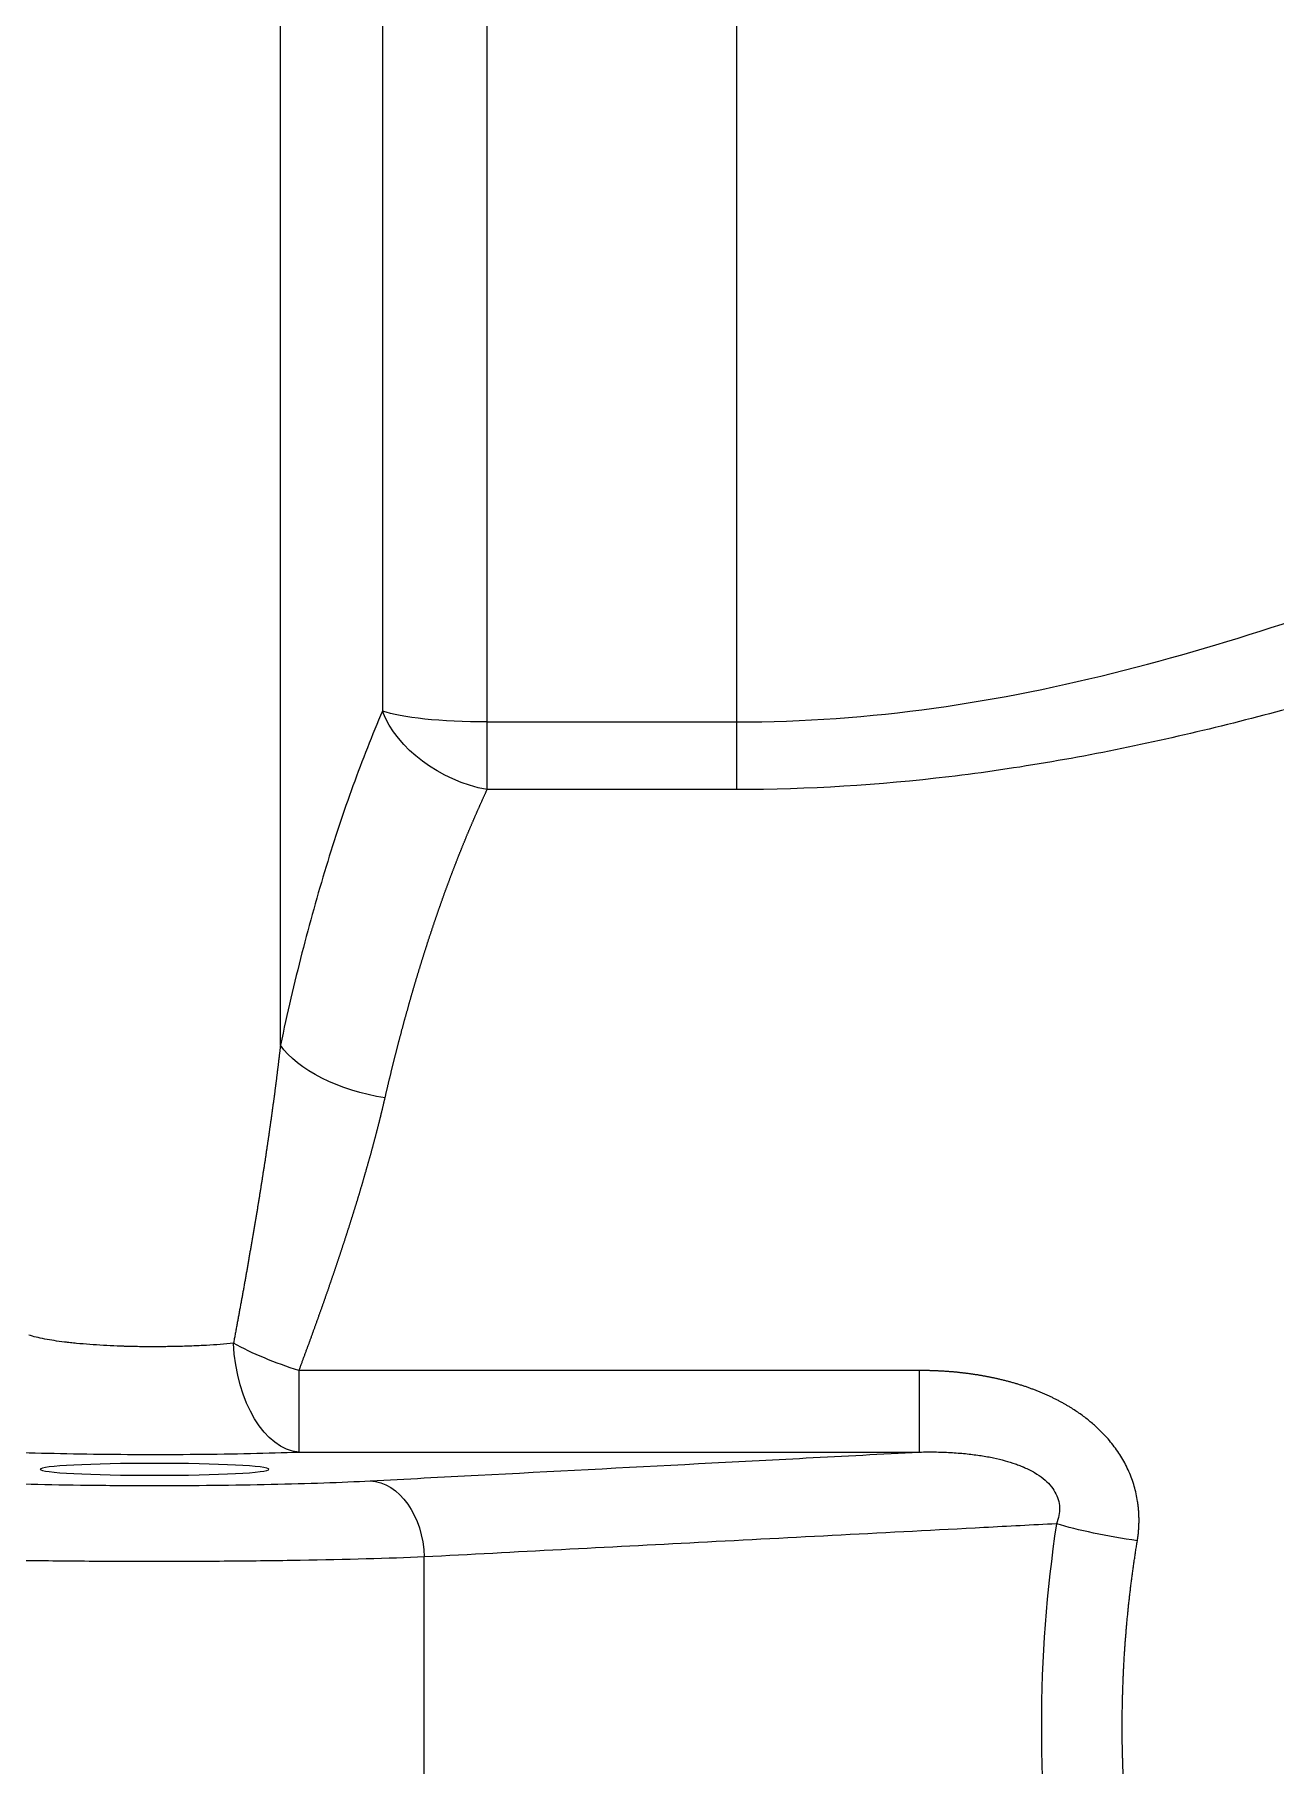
# Model space of a CAD drawing. Header units: millimetres. Extents: x 4664 to 8864, y -38 to 2932.
# Drawn here: x 8266.8 to 8280.97, y 2213.73 to 2233.5 of the extents above; entities that cross this region are included whole.
import ezdxf

# ---------------------------------------------------------------- set-up
doc = ezdxf.new("R2010")
doc.units = ezdxf.units.MM

msp = doc.modelspace()

# ---------------------------------------------------------------- linework, layer by layer
at = {"lineweight": 5}
for p, q in [((8271.97, 2224.879), (8271.97, 2287.073)), ((8274.819, 2287.073), (8274.819, 2224.879)), ((8270.775, 2286.546), (8270.775, 2225.776)), ((8269.61, 2221.962), (8269.61, 2274.057)), ((8271.97, 2225.652), (8274.819, 2225.652)), ((8274.819, 2224.879), (8271.97, 2224.879)), ((8269.821, 2218.243), (8269.821, 2217.312)), ((8276.906, 2218.243), (8269.821, 2218.243)), ((8276.906, 2218.243), (8276.906, 2217.312)), ((8269.821, 2217.312), (8276.906, 2217.312))]:
    msp.add_line(p, q, dxfattribs=at)
at = {"lineweight": 5, "extrusion": (0, 0, -1)}
for centre, major_axis, ratio, start_param, end_param in [((8271.97, 2225.861), (-1.306, 0), 0.160054, 4.712389, 5.867354), ((8271.97, 2225.861), (-1.201, 0.512), 0.723925, 4.41285, 5.666922), ((8270.805, 2222.016), (-1.278, 0.269), 0.496345, 4.608103, 5.802025), ((8269.821, 2218.616), (-1.235, 0.424), 0.271308, 4.619582, 5.266853), ((8269.821, 2218.616), (0.048, -1.305), 0.574398, 0.063979, 1.544556), ((8270.636, 2216.114), (0.046, -0.869), 0.706622, 3.215624, 4.749405), ((8279.397, 2216.493), (-1.291, 0.194), 0.147239, 4.690227, 5.486706)]:
    msp.add_ellipse(centre, major_axis=major_axis, ratio=ratio, start_param=start_param, end_param=end_param, dxfattribs=at)
msp.add_ellipse((8268.173, 2217.115), major_axis=(-1.306, 0), ratio=0.052408, dxfattribs=at)
at = {"lineweight": 5}
for points, knots in [([(8274.819, 2225.652), (8275.586, 2225.652), (8276.337, 2225.708), (8277.811, 2225.913), (8278.534, 2226.061), (8279.957, 2226.423), (8280.64, 2226.632), (8281.955, 2227.072), (8282.588, 2227.303), (8283.815, 2227.764), (8284.412, 2227.995), (8285.549, 2228.427), (8286.09, 2228.628), (8287.122, 2228.984), (8287.614, 2229.139), (8288.546, 2229.384), (8288.988, 2229.474), (8289.392, 2229.519)], [0, 0, 0, 0, 0.125, 0.125, 0.25, 0.25, 0.375, 0.375, 0.5, 0.5, 0.625, 0.625, 0.75, 0.75, 0.875, 0.875, 1, 1, 1, 1]), ([(8290.485, 2228.387), (8290.051, 2228.354), (8289.576, 2228.278), (8288.573, 2228.065), (8288.045, 2227.928), (8286.935, 2227.608), (8286.354, 2227.426), (8285.131, 2227.034), (8284.489, 2226.823), (8283.17, 2226.401), (8282.49, 2226.188), (8281.076, 2225.784), (8280.342, 2225.592), (8278.813, 2225.257), (8278.035, 2225.12), (8276.451, 2224.931), (8275.644, 2224.879), (8274.819, 2224.879)], [0, 0, 0, 0, 0.125, 0.125, 0.25, 0.25, 0.375, 0.375, 0.5, 0.5, 0.625, 0.625, 0.75, 0.75, 0.875, 0.875, 1, 1, 1, 1]), ([(8270.775, 2225.776), (8270.658, 2225.503), (8270.545, 2225.218), (8270.33, 2224.626), (8270.228, 2224.318), (8270.034, 2223.682), (8269.942, 2223.353), (8269.768, 2222.673), (8269.687, 2222.323), (8269.61, 2221.962)], [0, 0, 0, 0, 0.25, 0.25, 0.5, 0.5, 0.75, 0.75, 1, 1, 1, 1]), ([(8270.805, 2221.358), (8270.806, 2221.363), (8270.808, 2221.373), (8270.812, 2221.388), (8270.815, 2221.403), (8270.819, 2221.418), (8270.822, 2221.434), (8270.826, 2221.449), (8270.829, 2221.464), (8270.833, 2221.479), (8270.836, 2221.494), (8270.84, 2221.51), (8270.844, 2221.525), (8270.847, 2221.54), (8270.851, 2221.555), (8270.854, 2221.57), (8270.858, 2221.585), (8270.862, 2221.6), (8270.865, 2221.615), (8270.869, 2221.63), (8270.873, 2221.645), (8270.876, 2221.661), (8270.88, 2221.676), (8270.884, 2221.691), (8270.887, 2221.706), (8270.891, 2221.721), (8270.895, 2221.736), (8270.899, 2221.751), (8270.902, 2221.766), (8270.906, 2221.781), (8270.91, 2221.796), (8270.914, 2221.811), (8270.917, 2221.826), (8270.921, 2221.841), (8270.925, 2221.855), (8270.929, 2221.87), (8270.932, 2221.885), (8270.936, 2221.9), (8270.94, 2221.915), (8270.944, 2221.93), (8270.948, 2221.945), (8270.952, 2221.96), (8270.955, 2221.975), (8270.959, 2221.99), (8270.963, 2222.004), (8270.967, 2222.019), (8270.971, 2222.034), (8270.975, 2222.049), (8270.979, 2222.064), (8270.983, 2222.079), (8270.987, 2222.093), (8270.991, 2222.108), (8270.994, 2222.123), (8270.998, 2222.138), (8271.002, 2222.152), (8271.006, 2222.167), (8271.01, 2222.182), (8271.014, 2222.197), (8271.018, 2222.211), (8271.022, 2222.226), (8271.026, 2222.241), (8271.03, 2222.255), (8271.034, 2222.27), (8271.038, 2222.285), (8271.042, 2222.299), (8271.046, 2222.314), (8271.05, 2222.329), (8271.055, 2222.343), (8271.059, 2222.358), (8271.063, 2222.373), (8271.067, 2222.387), (8271.071, 2222.402), (8271.075, 2222.416), (8271.079, 2222.431), (8271.083, 2222.445), (8271.087, 2222.46), (8271.091, 2222.474), (8271.096, 2222.489), (8271.1, 2222.504), (8271.104, 2222.518), (8271.108, 2222.533), (8271.112, 2222.547), (8271.116, 2222.561), (8271.121, 2222.576), (8271.125, 2222.59), (8271.129, 2222.605), (8271.133, 2222.619), (8271.138, 2222.634), (8271.142, 2222.648), (8271.146, 2222.662), (8271.15, 2222.677), (8271.155, 2222.691), (8271.159, 2222.706), (8271.163, 2222.72), (8271.167, 2222.734), (8271.172, 2222.749), (8271.176, 2222.763), (8271.18, 2222.777), (8271.185, 2222.792), (8271.189, 2222.806), (8271.193, 2222.82), (8271.198, 2222.834), (8271.202, 2222.849), (8271.206, 2222.863), (8271.211, 2222.877), (8271.215, 2222.891), (8271.22, 2222.905), (8271.224, 2222.92), (8271.228, 2222.934), (8271.233, 2222.948), (8271.237, 2222.962), (8271.242, 2222.976), (8271.246, 2222.99), (8271.251, 2223.005), (8271.255, 2223.019), (8271.26, 2223.033), (8271.264, 2223.047), (8271.269, 2223.061), (8271.273, 2223.075), (8271.278, 2223.089), (8271.282, 2223.103), (8271.287, 2223.117), (8271.291, 2223.131), (8271.296, 2223.145), (8271.3, 2223.159), (8271.305, 2223.173), (8271.309, 2223.187), (8271.314, 2223.201), (8271.318, 2223.215), (8271.323, 2223.229), (8271.328, 2223.243), (8271.332, 2223.257), (8271.337, 2223.271), (8271.342, 2223.285), (8271.346, 2223.299), (8271.351, 2223.312), (8271.355, 2223.326), (8271.36, 2223.34), (8271.365, 2223.354), (8271.369, 2223.368), (8271.374, 2223.382), (8271.379, 2223.395), (8271.384, 2223.409), (8271.388, 2223.423), (8271.393, 2223.437), (8271.398, 2223.45), (8271.402, 2223.464), (8271.407, 2223.478), (8271.412, 2223.492), (8271.417, 2223.505), (8271.421, 2223.519), (8271.426, 2223.533), (8271.431, 2223.546), (8271.436, 2223.56), (8271.441, 2223.573), (8271.445, 2223.587), (8271.45, 2223.601), (8271.455, 2223.614), (8271.46, 2223.628), (8271.465, 2223.641), (8271.47, 2223.655), (8271.475, 2223.668), (8271.479, 2223.682), (8271.484, 2223.696), (8271.489, 2223.709), (8271.494, 2223.722), (8271.499, 2223.736), (8271.504, 2223.749), (8271.509, 2223.763), (8271.514, 2223.776), (8271.519, 2223.79), (8271.524, 2223.803), (8271.529, 2223.817), (8271.534, 2223.83), (8271.539, 2223.843), (8271.543, 2223.857), (8271.548, 2223.87), (8271.553, 2223.883), (8271.559, 2223.897), (8271.564, 2223.91), (8271.569, 2223.923), (8271.574, 2223.936), (8271.579, 2223.95), (8271.584, 2223.963), (8271.589, 2223.976), (8271.594, 2223.989), (8271.599, 2224.003), (8271.604, 2224.016), (8271.609, 2224.029), (8271.614, 2224.042), (8271.619, 2224.055), (8271.624, 2224.068), (8271.63, 2224.081), (8271.635, 2224.095), (8271.64, 2224.108), (8271.645, 2224.121), (8271.65, 2224.134), (8271.655, 2224.147), (8271.66, 2224.16), (8271.666, 2224.173), (8271.671, 2224.186), (8271.676, 2224.199), (8271.681, 2224.212), (8271.686, 2224.225), (8271.692, 2224.238), (8271.697, 2224.251), (8271.702, 2224.264), (8271.707, 2224.277), (8271.713, 2224.289), (8271.718, 2224.302), (8271.723, 2224.315), (8271.729, 2224.328), (8271.734, 2224.341), (8271.739, 2224.354), (8271.744, 2224.367), (8271.75, 2224.379), (8271.755, 2224.392), (8271.76, 2224.405), (8271.766, 2224.418), (8271.771, 2224.43), (8271.777, 2224.443), (8271.782, 2224.456), (8271.787, 2224.468), (8271.793, 2224.481), (8271.798, 2224.494), (8271.804, 2224.506), (8271.809, 2224.519), (8271.814, 2224.532), (8271.82, 2224.544), (8271.825, 2224.557), (8271.831, 2224.569), (8271.836, 2224.582), (8271.842, 2224.594), (8271.847, 2224.607), (8271.853, 2224.619), (8271.858, 2224.632), (8271.864, 2224.644), (8271.869, 2224.657), (8271.875, 2224.669), (8271.88, 2224.682), (8271.886, 2224.694), (8271.891, 2224.707), (8271.897, 2224.719), (8271.902, 2224.731), (8271.908, 2224.744), (8271.914, 2224.756), (8271.919, 2224.768), (8271.925, 2224.781), (8271.93, 2224.793), (8271.936, 2224.805), (8271.942, 2224.817), (8271.947, 2224.83), (8271.953, 2224.842), (8271.958, 2224.854), (8271.964, 2224.866), (8271.968, 2224.874), (8271.97, 2224.879)], [0, 0, 0, 0, 0.0038, 0.007601, 0.011403, 0.015206, 0.01901, 0.022815, 0.026621, 0.030428, 0.034236, 0.038046, 0.041856, 0.045667, 0.049479, 0.053293, 0.057107, 0.060922, 0.064739, 0.068556, 0.072375, 0.076194, 0.080015, 0.083837, 0.087659, 0.091483, 0.095308, 0.099134, 0.102961, 0.106789, 0.110618, 0.114448, 0.118279, 0.122111, 0.125944, 0.129778, 0.133613, 0.13745, 0.141287, 0.145125, 0.148965, 0.152805, 0.156647, 0.16049, 0.164333, 0.168178, 0.172024, 0.175871, 0.179719, 0.183568, 0.187418, 0.191269, 0.195121, 0.198974, 0.202828, 0.206684, 0.21054, 0.214398, 0.218256, 0.222116, 0.225976, 0.229838, 0.233701, 0.237565, 0.24143, 0.245296, 0.249163, 0.253031, 0.2569, 0.260771, 0.264642, 0.268514, 0.272388, 0.276263, 0.280138, 0.284015, 0.287893, 0.291772, 0.295652, 0.299533, 0.303415, 0.307298, 0.311183, 0.315068, 0.318954, 0.322842, 0.326731, 0.33062, 0.334511, 0.338403, 0.342296, 0.34619, 0.350085, 0.353982, 0.357879, 0.361777, 0.365677, 0.369577, 0.373479, 0.377382, 0.381286, 0.385191, 0.389097, 0.393004, 0.396912, 0.400822, 0.404732, 0.408644, 0.412556, 0.41647, 0.420385, 0.424301, 0.428218, 0.432136, 0.436055, 0.439976, 0.443897, 0.44782, 0.451744, 0.455668, 0.459594, 0.463521, 0.467449, 0.471379, 0.475309, 0.47924, 0.483173, 0.487106, 0.491041, 0.494977, 0.498914, 0.502852, 0.506791, 0.510732, 0.514673, 0.518616, 0.522559, 0.526504, 0.53045, 0.534397, 0.538345, 0.542294, 0.546245, 0.550196, 0.554149, 0.558103, 0.562058, 0.566014, 0.569971, 0.573929, 0.577888, 0.581849, 0.58581, 0.589773, 0.593737, 0.597702, 0.601668, 0.605635, 0.609604, 0.613573, 0.617544, 0.621516, 0.625489, 0.629463, 0.633438, 0.637414, 0.641391, 0.64537, 0.64935, 0.653331, 0.657313, 0.661296, 0.66528, 0.669265, 0.673252, 0.67724, 0.681228, 0.685218, 0.689209, 0.693202, 0.697195, 0.70119, 0.705185, 0.709182, 0.71318, 0.717179, 0.721179, 0.725181, 0.729183, 0.733187, 0.737192, 0.741198, 0.745205, 0.749213, 0.753223, 0.757233, 0.761245, 0.765258, 0.769272, 0.773287, 0.777304, 0.781321, 0.78534, 0.78936, 0.793381, 0.797403, 0.801426, 0.805451, 0.809476, 0.813503, 0.817531, 0.82156, 0.82559, 0.829622, 0.833655, 0.837688, 0.841723, 0.845759, 0.849797, 0.853835, 0.857875, 0.861915, 0.865957, 0.87, 0.874045, 0.87809, 0.882137, 0.886185, 0.890233, 0.894284, 0.898335, 0.902387, 0.906441, 0.910496, 0.914552, 0.918609, 0.922667, 0.926727, 0.930788, 0.934849, 0.938912, 0.942977, 0.947042, 0.951109, 0.955176, 0.959245, 0.963316, 0.967387, 0.971459, 0.975533, 0.979608, 0.983684, 0.987761, 0.99184, 0.995919, 1, 1, 1, 1]), ([(8269.61, 2221.962), (8269.609, 2221.956), (8269.608, 2221.944), (8269.606, 2221.927), (8269.604, 2221.91), (8269.602, 2221.892), (8269.6, 2221.875), (8269.598, 2221.857), (8269.596, 2221.839), (8269.594, 2221.822), (8269.592, 2221.804), (8269.589, 2221.786), (8269.587, 2221.768), (8269.585, 2221.751), (8269.583, 2221.733), (8269.581, 2221.715), (8269.579, 2221.697), (8269.576, 2221.679), (8269.574, 2221.66), (8269.572, 2221.642), (8269.57, 2221.624), (8269.567, 2221.606), (8269.565, 2221.588), (8269.563, 2221.569), (8269.56, 2221.551), (8269.558, 2221.532), (8269.556, 2221.514), (8269.553, 2221.495), (8269.551, 2221.477), (8269.549, 2221.458), (8269.546, 2221.44), (8269.544, 2221.421), (8269.541, 2221.402), (8269.539, 2221.383), (8269.536, 2221.364), (8269.534, 2221.345), (8269.531, 2221.327), (8269.529, 2221.308), (8269.526, 2221.288), (8269.523, 2221.269), (8269.521, 2221.25), (8269.518, 2221.231), (8269.516, 2221.212), (8269.513, 2221.193), (8269.51, 2221.173), (8269.508, 2221.154), (8269.505, 2221.134), (8269.502, 2221.115), (8269.499, 2221.095), (8269.497, 2221.076), (8269.494, 2221.056), (8269.491, 2221.037), (8269.488, 2221.017), (8269.485, 2220.997), (8269.483, 2220.977), (8269.48, 2220.957), (8269.477, 2220.937), (8269.474, 2220.917), (8269.471, 2220.897), (8269.468, 2220.877), (8269.465, 2220.857), (8269.462, 2220.837), (8269.459, 2220.817), (8269.456, 2220.797), (8269.453, 2220.776), (8269.45, 2220.756), (8269.447, 2220.736), (8269.444, 2220.715), (8269.441, 2220.695), (8269.438, 2220.674), (8269.435, 2220.654), (8269.432, 2220.633), (8269.429, 2220.612), (8269.425, 2220.592), (8269.422, 2220.571), (8269.419, 2220.55), (8269.416, 2220.529), (8269.412, 2220.508), (8269.409, 2220.487), (8269.406, 2220.466), (8269.403, 2220.445), (8269.399, 2220.424), (8269.396, 2220.403), (8269.393, 2220.382), (8269.389, 2220.361), (8269.386, 2220.339), (8269.383, 2220.318), (8269.379, 2220.297), (8269.376, 2220.275), (8269.372, 2220.254), (8269.369, 2220.232), (8269.365, 2220.211), (8269.362, 2220.189), (8269.358, 2220.167), (8269.355, 2220.145), (8269.351, 2220.124), (8269.348, 2220.102), (8269.344, 2220.08), (8269.34, 2220.058), (8269.337, 2220.036), (8269.333, 2220.014), (8269.329, 2219.992), (8269.326, 2219.97), (8269.322, 2219.948), (8269.318, 2219.926), (8269.315, 2219.903), (8269.311, 2219.881), (8269.307, 2219.859), (8269.303, 2219.836), (8269.299, 2219.814), (8269.296, 2219.791), (8269.292, 2219.769), (8269.288, 2219.746), (8269.284, 2219.723), (8269.28, 2219.701), (8269.276, 2219.678), (8269.272, 2219.655), (8269.268, 2219.632), (8269.264, 2219.609), (8269.26, 2219.587), (8269.256, 2219.564), (8269.252, 2219.541), (8269.248, 2219.517), (8269.244, 2219.494), (8269.24, 2219.471), (8269.236, 2219.448), (8269.232, 2219.425), (8269.228, 2219.401), (8269.224, 2219.378), (8269.22, 2219.355), (8269.216, 2219.331), (8269.211, 2219.308), (8269.207, 2219.284), (8269.203, 2219.26), (8269.199, 2219.237), (8269.194, 2219.213), (8269.19, 2219.189), (8269.186, 2219.165), (8269.182, 2219.142), (8269.177, 2219.118), (8269.173, 2219.094), (8269.169, 2219.07), (8269.164, 2219.046), (8269.16, 2219.022), (8269.155, 2218.997), (8269.151, 2218.973), (8269.146, 2218.949), (8269.142, 2218.925), (8269.138, 2218.9), (8269.133, 2218.876), (8269.128, 2218.852), (8269.124, 2218.827), (8269.119, 2218.803), (8269.115, 2218.778), (8269.11, 2218.753), (8269.106, 2218.729), (8269.101, 2218.704), (8269.096, 2218.679), (8269.092, 2218.654), (8269.087, 2218.629), (8269.082, 2218.605), (8269.078, 2218.58), (8269.075, 2218.563), (8269.073, 2218.555)], [0, 0, 0, 0, 0.005187, 0.010387, 0.0156, 0.020825, 0.026064, 0.031314, 0.036578, 0.041854, 0.047143, 0.052445, 0.05776, 0.063087, 0.068427, 0.073779, 0.079145, 0.084523, 0.089914, 0.095318, 0.100734, 0.106163, 0.111605, 0.11706, 0.122527, 0.128007, 0.1335, 0.139006, 0.144525, 0.150056, 0.1556, 0.161157, 0.166726, 0.172308, 0.177903, 0.183511, 0.189132, 0.194765, 0.200411, 0.20607, 0.211742, 0.217427, 0.223124, 0.228834, 0.234557, 0.240293, 0.246041, 0.251802, 0.257576, 0.263363, 0.269163, 0.274975, 0.2808, 0.286638, 0.292489, 0.298353, 0.304229, 0.310119, 0.316021, 0.321936, 0.327863, 0.333804, 0.339757, 0.345723, 0.351702, 0.357694, 0.363699, 0.369716, 0.375746, 0.381789, 0.387845, 0.393914, 0.399995, 0.40609, 0.412197, 0.418317, 0.42445, 0.430596, 0.436754, 0.442926, 0.44911, 0.455307, 0.461517, 0.46774, 0.473975, 0.480224, 0.486485, 0.492759, 0.499046, 0.505346, 0.511659, 0.517984, 0.524323, 0.530674, 0.537038, 0.543415, 0.549805, 0.556207, 0.562623, 0.569051, 0.575493, 0.581947, 0.588414, 0.594894, 0.601386, 0.607892, 0.61441, 0.620942, 0.627486, 0.634043, 0.640613, 0.647196, 0.653791, 0.6604, 0.667021, 0.673656, 0.680303, 0.686963, 0.693636, 0.700321, 0.70702, 0.713732, 0.720456, 0.727193, 0.733944, 0.740707, 0.747483, 0.754271, 0.761073, 0.767888, 0.774715, 0.781556, 0.788409, 0.795275, 0.802154, 0.809046, 0.815951, 0.822868, 0.829799, 0.836742, 0.843699, 0.850668, 0.85765, 0.864645, 0.871653, 0.878674, 0.885708, 0.892754, 0.899814, 0.906886, 0.913971, 0.921069, 0.92818, 0.935304, 0.942441, 0.949591, 0.956754, 0.963929, 0.971117, 0.978319, 0.985533, 0.99276, 1, 1, 1, 1]), ([(8269.821, 2218.243), (8269.823, 2218.249), (8269.827, 2218.26), (8269.834, 2218.277), (8269.84, 2218.294), (8269.846, 2218.311), (8269.853, 2218.328), (8269.859, 2218.345), (8269.865, 2218.361), (8269.871, 2218.378), (8269.877, 2218.395), (8269.884, 2218.412), (8269.89, 2218.428), (8269.896, 2218.445), (8269.902, 2218.462), (8269.908, 2218.478), (8269.914, 2218.495), (8269.92, 2218.511), (8269.927, 2218.528), (8269.933, 2218.544), (8269.939, 2218.561), (8269.945, 2218.577), (8269.951, 2218.594), (8269.957, 2218.61), (8269.963, 2218.627), (8269.969, 2218.643), (8269.974, 2218.659), (8269.98, 2218.676), (8269.986, 2218.692), (8269.992, 2218.708), (8269.998, 2218.725), (8270.004, 2218.741), (8270.01, 2218.757), (8270.016, 2218.773), (8270.021, 2218.789), (8270.027, 2218.805), (8270.033, 2218.822), (8270.039, 2218.838), (8270.044, 2218.854), (8270.05, 2218.87), (8270.056, 2218.886), (8270.061, 2218.902), (8270.067, 2218.918), (8270.073, 2218.934), (8270.078, 2218.95), (8270.084, 2218.965), (8270.09, 2218.981), (8270.095, 2218.997), (8270.101, 2219.013), (8270.106, 2219.029), (8270.112, 2219.045), (8270.117, 2219.06), (8270.123, 2219.076), (8270.128, 2219.092), (8270.134, 2219.107), (8270.139, 2219.123), (8270.145, 2219.139), (8270.15, 2219.154), (8270.156, 2219.17), (8270.161, 2219.185), (8270.166, 2219.201), (8270.172, 2219.217), (8270.177, 2219.232), (8270.182, 2219.247), (8270.188, 2219.263), (8270.193, 2219.278), (8270.198, 2219.294), (8270.203, 2219.309), (8270.209, 2219.324), (8270.214, 2219.34), (8270.219, 2219.355), (8270.224, 2219.37), (8270.229, 2219.386), (8270.235, 2219.401), (8270.24, 2219.416), (8270.245, 2219.431), (8270.25, 2219.446), (8270.255, 2219.461), (8270.26, 2219.476), (8270.265, 2219.492), (8270.27, 2219.507), (8270.275, 2219.522), (8270.28, 2219.537), (8270.285, 2219.552), (8270.29, 2219.567), (8270.295, 2219.582), (8270.3, 2219.596), (8270.305, 2219.611), (8270.31, 2219.626), (8270.315, 2219.641), (8270.32, 2219.656), (8270.324, 2219.671), (8270.329, 2219.685), (8270.334, 2219.7), (8270.339, 2219.715), (8270.344, 2219.73), (8270.348, 2219.744), (8270.353, 2219.759), (8270.358, 2219.774), (8270.363, 2219.788), (8270.367, 2219.803), (8270.372, 2219.817), (8270.377, 2219.832), (8270.381, 2219.846), (8270.386, 2219.861), (8270.391, 2219.875), (8270.395, 2219.89), (8270.4, 2219.904), (8270.404, 2219.918), (8270.409, 2219.933), (8270.413, 2219.947), (8270.418, 2219.961), (8270.422, 2219.976), (8270.427, 2219.99), (8270.431, 2220.004), (8270.436, 2220.018), (8270.44, 2220.033), (8270.445, 2220.047), (8270.449, 2220.061), (8270.453, 2220.075), (8270.458, 2220.089), (8270.462, 2220.103), (8270.466, 2220.117), (8270.471, 2220.131), (8270.475, 2220.145), (8270.479, 2220.159), (8270.484, 2220.173), (8270.488, 2220.187), (8270.492, 2220.201), (8270.496, 2220.215), (8270.5, 2220.229), (8270.505, 2220.243), (8270.509, 2220.257), (8270.513, 2220.27), (8270.517, 2220.284), (8270.521, 2220.298), (8270.525, 2220.312), (8270.529, 2220.325), (8270.533, 2220.339), (8270.538, 2220.353), (8270.542, 2220.366), (8270.546, 2220.38), (8270.55, 2220.393), (8270.554, 2220.407), (8270.558, 2220.421), (8270.561, 2220.434), (8270.565, 2220.448), (8270.569, 2220.461), (8270.573, 2220.474), (8270.577, 2220.488), (8270.581, 2220.501), (8270.585, 2220.515), (8270.589, 2220.528), (8270.592, 2220.541), (8270.596, 2220.555), (8270.6, 2220.568), (8270.604, 2220.581), (8270.608, 2220.594), (8270.611, 2220.608), (8270.615, 2220.621), (8270.619, 2220.634), (8270.622, 2220.647), (8270.626, 2220.66), (8270.63, 2220.673), (8270.633, 2220.686), (8270.637, 2220.699), (8270.641, 2220.712), (8270.644, 2220.725), (8270.648, 2220.738), (8270.651, 2220.751), (8270.655, 2220.764), (8270.658, 2220.777), (8270.662, 2220.79), (8270.665, 2220.803), (8270.669, 2220.816), (8270.672, 2220.828), (8270.676, 2220.841), (8270.679, 2220.854), (8270.682, 2220.867), (8270.686, 2220.879), (8270.689, 2220.892), (8270.692, 2220.905), (8270.696, 2220.917), (8270.699, 2220.93), (8270.702, 2220.943), (8270.706, 2220.955), (8270.709, 2220.968), (8270.712, 2220.98), (8270.715, 2220.993), (8270.719, 2221.005), (8270.722, 2221.018), (8270.725, 2221.03), (8270.728, 2221.043), (8270.731, 2221.055), (8270.734, 2221.067), (8270.738, 2221.08), (8270.741, 2221.092), (8270.744, 2221.104), (8270.747, 2221.117), (8270.75, 2221.129), (8270.753, 2221.141), (8270.756, 2221.153), (8270.759, 2221.166), (8270.762, 2221.178), (8270.765, 2221.19), (8270.768, 2221.202), (8270.771, 2221.214), (8270.774, 2221.226), (8270.777, 2221.238), (8270.779, 2221.25), (8270.782, 2221.262), (8270.785, 2221.274), (8270.788, 2221.286), (8270.791, 2221.298), (8270.794, 2221.31), (8270.796, 2221.322), (8270.799, 2221.334), (8270.802, 2221.346), (8270.804, 2221.354), (8270.805, 2221.358)], [0, 0, 0, 0, 0.005293, 0.01058, 0.015861, 0.021134, 0.026402, 0.031663, 0.036918, 0.042166, 0.047407, 0.052642, 0.057871, 0.063093, 0.068309, 0.073519, 0.078722, 0.083918, 0.089108, 0.094292, 0.099469, 0.10464, 0.109804, 0.114962, 0.120113, 0.125258, 0.130397, 0.135529, 0.140655, 0.145774, 0.150887, 0.155993, 0.161093, 0.166187, 0.171274, 0.176354, 0.181429, 0.186497, 0.191558, 0.196613, 0.201662, 0.206704, 0.21174, 0.216769, 0.221792, 0.226809, 0.231819, 0.236823, 0.241821, 0.246812, 0.251796, 0.256775, 0.261746, 0.266712, 0.271671, 0.276624, 0.28157, 0.28651, 0.291443, 0.296371, 0.301291, 0.306206, 0.311114, 0.316015, 0.320911, 0.3258, 0.330682, 0.335558, 0.340428, 0.345292, 0.350149, 0.355, 0.359844, 0.364682, 0.369514, 0.374339, 0.379158, 0.383971, 0.388777, 0.393577, 0.39837, 0.403158, 0.407938, 0.412713, 0.417481, 0.422243, 0.426999, 0.431748, 0.436491, 0.441227, 0.445958, 0.450682, 0.455399, 0.460111, 0.464816, 0.469514, 0.474207, 0.478893, 0.483572, 0.488246, 0.492913, 0.497574, 0.502228, 0.506877, 0.511518, 0.516154, 0.520783, 0.525406, 0.530023, 0.534634, 0.539238, 0.543836, 0.548427, 0.553013, 0.557592, 0.562165, 0.566731, 0.571291, 0.575845, 0.580393, 0.584935, 0.58947, 0.593999, 0.598521, 0.603038, 0.607548, 0.612052, 0.61655, 0.621041, 0.625526, 0.630005, 0.634478, 0.638944, 0.643404, 0.647858, 0.652306, 0.656748, 0.661183, 0.665612, 0.670035, 0.674452, 0.678862, 0.683266, 0.687664, 0.692056, 0.696442, 0.700821, 0.705194, 0.709561, 0.713922, 0.718277, 0.722625, 0.726967, 0.731303, 0.735633, 0.739957, 0.744274, 0.748586, 0.752891, 0.75719, 0.761482, 0.765769, 0.770049, 0.774324, 0.778592, 0.782854, 0.78711, 0.791359, 0.795603, 0.79984, 0.804071, 0.808297, 0.812515, 0.816728, 0.820935, 0.825136, 0.82933, 0.833518, 0.8377, 0.841876, 0.846046, 0.85021, 0.854368, 0.858519, 0.862665, 0.866804, 0.870938, 0.875065, 0.879186, 0.883301, 0.88741, 0.891513, 0.895609, 0.8997, 0.903785, 0.907863, 0.911936, 0.916002, 0.920062, 0.924117, 0.928165, 0.932207, 0.936243, 0.940273, 0.944297, 0.948315, 0.952327, 0.956333, 0.960333, 0.964327, 0.968314, 0.972296, 0.976272, 0.980242, 0.984205, 0.988163, 0.992115, 0.99606, 1, 1, 1, 1]), ([(8269.073, 2218.555), (8269.025, 2218.55), (8268.974, 2218.545), (8268.871, 2218.538), (8268.818, 2218.534), (8268.71, 2218.528), (8268.654, 2218.525), (8268.542, 2218.521), (8268.486, 2218.519), (8268.371, 2218.517), (8268.314, 2218.516), (8268.199, 2218.515), (8268.141, 2218.515), (8268.027, 2218.516), (8267.97, 2218.516), (8267.885, 2218.518), (8267.857, 2218.519), (8267.816, 2218.52), (8267.795, 2218.521), (8267.771, 2218.522), (8267.759, 2218.522), (8267.753, 2218.523), (8267.75, 2218.523), (8267.748, 2218.523), (8267.748, 2218.523), (8267.747, 2218.523), (8267.747, 2218.523), (8267.693, 2218.525), (8267.64, 2218.528), (8267.534, 2218.534), (8267.482, 2218.537), (8267.38, 2218.545), (8267.331, 2218.549), (8267.258, 2218.556), (8267.234, 2218.559), (8267.199, 2218.562), (8267.182, 2218.564), (8267.162, 2218.567), (8267.152, 2218.568), (8267.147, 2218.569), (8267.145, 2218.569), (8267.143, 2218.569), (8267.143, 2218.569), (8267.143, 2218.569), (8267.142, 2218.569), (8267.142, 2218.569), (8267.142, 2218.569), (8267.142, 2218.569), (8267.102, 2218.574), (8267.063, 2218.579), (8266.988, 2218.591), (8266.952, 2218.597), (8266.883, 2218.61), (8266.85, 2218.617), (8266.79, 2218.632), (8266.762, 2218.64), (8266.737, 2218.648)], [0, 0, 0, 0, 0.0625, 0.0625, 0.125, 0.125, 0.1875, 0.1875, 0.25, 0.25, 0.3125, 0.3125, 0.375, 0.375, 0.4375, 0.4375, 0.46875, 0.46875, 0.484375, 0.492188, 0.496094, 0.498047, 0.499023, 0.499512, 0.499756, 0.499756, 0.5, 0.5, 0.5625, 0.5625, 0.625, 0.625, 0.6875, 0.6875, 0.71875, 0.71875, 0.734375, 0.742188, 0.746094, 0.748047, 0.749023, 0.749512, 0.749756, 0.749878, 0.749939, 0.749969, 0.749969, 0.75, 0.75, 0.8125, 0.8125, 0.875, 0.875, 0.9375, 0.9375, 1, 1, 1, 1]), ([(8279.397, 2216.298), (8279.397, 2216.3), (8279.398, 2216.304), (8279.398, 2216.309), (8279.399, 2216.314), (8279.4, 2216.319), (8279.401, 2216.325), (8279.402, 2216.33), (8279.402, 2216.335), (8279.403, 2216.341), (8279.404, 2216.346), (8279.404, 2216.351), (8279.405, 2216.357), (8279.406, 2216.362), (8279.406, 2216.367), (8279.407, 2216.372), (8279.408, 2216.378), (8279.408, 2216.383), (8279.409, 2216.388), (8279.409, 2216.394), (8279.41, 2216.399), (8279.41, 2216.404), (8279.411, 2216.409), (8279.411, 2216.415), (8279.411, 2216.42), (8279.412, 2216.425), (8279.412, 2216.431), (8279.413, 2216.436), (8279.413, 2216.441), (8279.413, 2216.446), (8279.414, 2216.452), (8279.414, 2216.457), (8279.414, 2216.462), (8279.414, 2216.468), (8279.415, 2216.473), (8279.415, 2216.478), (8279.415, 2216.483), (8279.415, 2216.489), (8279.415, 2216.494), (8279.415, 2216.499), (8279.416, 2216.505), (8279.416, 2216.51), (8279.416, 2216.515), (8279.416, 2216.52), (8279.416, 2216.526), (8279.416, 2216.531), (8279.416, 2216.536), (8279.416, 2216.541), (8279.416, 2216.547), (8279.416, 2216.552), (8279.416, 2216.557), (8279.415, 2216.563), (8279.415, 2216.568), (8279.415, 2216.573), (8279.415, 2216.578), (8279.415, 2216.584), (8279.415, 2216.589), (8279.414, 2216.594), (8279.414, 2216.6), (8279.414, 2216.605), (8279.414, 2216.61), (8279.413, 2216.615), (8279.413, 2216.621), (8279.413, 2216.626), (8279.412, 2216.631), (8279.412, 2216.636), (8279.412, 2216.642), (8279.411, 2216.647), (8279.411, 2216.652), (8279.41, 2216.657), (8279.41, 2216.663), (8279.409, 2216.668), (8279.409, 2216.673), (8279.408, 2216.679), (8279.408, 2216.684), (8279.407, 2216.689), (8279.406, 2216.694), (8279.406, 2216.7), (8279.405, 2216.705), (8279.404, 2216.71), (8279.404, 2216.715), (8279.403, 2216.721), (8279.402, 2216.726), (8279.402, 2216.731), (8279.401, 2216.736), (8279.4, 2216.742), (8279.395, 2216.775), (8279.384, 2216.836), (8279.362, 2216.922), (8279.334, 2217.007), (8279.301, 2217.089), (8279.263, 2217.169), (8279.22, 2217.246), (8279.173, 2217.32), (8279.12, 2217.392), (8279.062, 2217.463), (8279.006, 2217.523), (8278.954, 2217.575), (8278.907, 2217.618), (8278.859, 2217.659), (8278.809, 2217.7), (8278.757, 2217.739), (8278.703, 2217.776), (8278.656, 2217.807), (8278.616, 2217.831), (8278.584, 2217.85), (8278.552, 2217.869), (8278.519, 2217.887), (8278.486, 2217.904), (8278.452, 2217.921), (8278.418, 2217.938), (8278.384, 2217.954), (8278.349, 2217.97), (8278.313, 2217.986), (8278.277, 2218.001), (8278.241, 2218.015), (8278.204, 2218.029), (8278.167, 2218.043), (8278.129, 2218.056), (8278.091, 2218.069), (8278.052, 2218.081), (8278.013, 2218.093), (8277.973, 2218.105), (8277.933, 2218.116), (8277.893, 2218.126), (8277.852, 2218.137), (8277.819, 2218.144), (8277.795, 2218.15), (8277.779, 2218.153), (8277.762, 2218.157), (8277.746, 2218.16), (8277.73, 2218.164), (8277.714, 2218.167), (8277.698, 2218.17), (8277.681, 2218.173), (8277.665, 2218.177), (8277.649, 2218.18), (8277.632, 2218.182), (8277.616, 2218.185), (8277.599, 2218.188), (8277.583, 2218.191), (8277.566, 2218.194), (8277.55, 2218.196), (8277.533, 2218.199), (8277.516, 2218.201), (8277.5, 2218.203), (8277.483, 2218.206), (8277.466, 2218.208), (8277.449, 2218.21), (8277.432, 2218.212), (8277.415, 2218.214), (8277.398, 2218.216), (8277.381, 2218.218), (8277.364, 2218.22), (8277.347, 2218.222), (8277.33, 2218.224), (8277.313, 2218.225), (8277.296, 2218.227), (8277.278, 2218.228), (8277.261, 2218.23), (8277.244, 2218.231), (8277.226, 2218.232), (8277.209, 2218.233), (8277.192, 2218.235), (8277.174, 2218.236), (8277.156, 2218.237), (8277.139, 2218.238), (8277.121, 2218.238), (8277.104, 2218.239), (8277.086, 2218.24), (8277.068, 2218.241), (8277.05, 2218.241), (8277.032, 2218.242), (8277.015, 2218.242), (8276.997, 2218.243), (8276.979, 2218.243), (8276.961, 2218.243), (8276.943, 2218.243), (8276.924, 2218.243), (8276.912, 2218.243), (8276.906, 2218.243)], [0, 0, 0, 0, 0.001488, 0.002975, 0.004461, 0.005946, 0.00743, 0.008914, 0.010397, 0.011879, 0.01336, 0.014841, 0.01632, 0.0178, 0.019278, 0.020756, 0.022233, 0.02371, 0.025186, 0.026662, 0.028137, 0.029611, 0.031085, 0.032559, 0.034032, 0.035505, 0.036977, 0.038449, 0.03992, 0.041391, 0.042862, 0.044332, 0.045802, 0.047272, 0.048742, 0.050211, 0.05168, 0.053149, 0.054618, 0.056086, 0.057555, 0.059023, 0.060491, 0.061959, 0.063427, 0.064895, 0.066363, 0.067831, 0.069299, 0.070767, 0.072235, 0.073703, 0.075172, 0.07664, 0.078108, 0.079577, 0.081046, 0.082515, 0.083984, 0.085454, 0.086924, 0.088394, 0.089864, 0.091335, 0.092806, 0.094277, 0.095749, 0.097221, 0.098693, 0.100166, 0.10164, 0.103114, 0.104588, 0.106063, 0.107539, 0.109015, 0.110491, 0.111968, 0.113446, 0.114925, 0.116404, 0.117884, 0.119364, 0.120845, 0.122327, 0.12381, 0.125293, 0.150438, 0.175352, 0.200136, 0.224892, 0.249724, 0.274044, 0.298615, 0.323524, 0.348854, 0.374685, 0.392282, 0.409952, 0.427718, 0.445599, 0.463618, 0.481795, 0.500149, 0.51035, 0.520592, 0.530878, 0.541211, 0.551594, 0.562029, 0.57252, 0.583068, 0.593676, 0.604347, 0.615083, 0.625887, 0.636761, 0.647707, 0.658729, 0.669827, 0.681004, 0.692262, 0.703604, 0.715032, 0.726547, 0.738151, 0.749847, 0.754354, 0.758867, 0.763387, 0.767914, 0.772448, 0.776988, 0.781536, 0.786091, 0.790652, 0.795222, 0.799798, 0.804382, 0.808974, 0.813574, 0.818181, 0.822797, 0.82742, 0.832051, 0.836691, 0.841339, 0.845996, 0.850661, 0.855334, 0.860017, 0.864708, 0.869408, 0.874117, 0.878835, 0.883562, 0.888299, 0.893044, 0.8978, 0.902565, 0.907339, 0.912123, 0.916917, 0.921721, 0.926535, 0.931359, 0.936193, 0.941038, 0.945893, 0.950758, 0.955633, 0.96052, 0.965416, 0.970324, 0.975242, 0.980172, 0.985112, 0.990064, 0.995026, 1, 1, 1, 1]), ([(8265.542, 2217.375), (8265.714, 2217.355), (8265.968, 2217.337), (8266.45, 2217.315), (8266.624, 2217.308), (8266.995, 2217.298), (8267.195, 2217.294), (8267.804, 2217.285), (8268.239, 2217.283), (8268.864, 2217.289), (8269.071, 2217.292), (8269.461, 2217.301), (8269.646, 2217.306), (8269.821, 2217.312)], [0, 0, 0, 0, 0.25, 0.25, 0.375, 0.375, 0.5, 0.5, 0.75, 0.75, 0.875, 0.875, 1, 1, 1, 1]), ([(8270.636, 2216.984), (8271.046, 2217.005), (8271.456, 2217.027), (8272.706, 2217.092), (8273.545, 2217.136), (8274.794, 2217.202), (8275.204, 2217.223), (8276.045, 2217.267), (8276.476, 2217.29), (8276.906, 2217.312)], [0, 0, 0, 0, 0.196221, 0.196221, 0.597749, 0.597749, 0.793971, 0.793971, 1, 1, 1, 1]), ([(8276.906, 2217.312), (8276.973, 2217.314), (8277.038, 2217.314), (8277.164, 2217.312), (8277.225, 2217.309), (8277.343, 2217.302), (8277.399, 2217.298), (8277.508, 2217.286), (8277.561, 2217.279), (8277.661, 2217.264), (8277.709, 2217.255), (8277.801, 2217.235), (8277.844, 2217.225), (8277.926, 2217.202), (8277.965, 2217.19), (8278.02, 2217.171), (8278.047, 2217.161), (8278.077, 2217.149), (8278.091, 2217.143), (8278.098, 2217.14), (8278.102, 2217.138), (8278.103, 2217.138), (8278.104, 2217.137), (8278.105, 2217.137), (8278.105, 2217.137), (8278.105, 2217.137), (8278.105, 2217.137), (8278.105, 2217.137), (8278.105, 2217.137), (8278.105, 2217.137), (8278.147, 2217.118), (8278.187, 2217.098), (8278.259, 2217.056), (8278.291, 2217.034), (8278.35, 2216.986), (8278.376, 2216.962), (8278.421, 2216.91), (8278.44, 2216.883), (8278.472, 2216.828), (8278.484, 2216.8), (8278.501, 2216.741), (8278.507, 2216.711), (8278.509, 2216.65), (8278.507, 2216.619), (8278.496, 2216.557), (8278.486, 2216.525), (8278.473, 2216.493)], [0, 0, 0, 0, 0.0625, 0.0625, 0.125, 0.125, 0.1875, 0.1875, 0.25, 0.25, 0.3125, 0.3125, 0.375, 0.375, 0.4375, 0.4375, 0.46875, 0.484375, 0.492188, 0.496094, 0.498047, 0.499023, 0.499512, 0.499756, 0.499878, 0.499939, 0.499969, 0.499985, 0.499985, 0.5, 0.5, 0.5625, 0.5625, 0.625, 0.625, 0.6875, 0.6875, 0.75, 0.75, 0.8125, 0.8125, 0.875, 0.875, 0.9375, 0.9375, 1, 1, 1, 1]), ([(8265.711, 2216.984), (8265.873, 2216.975), (8266.049, 2216.968), (8266.426, 2216.954), (8266.63, 2216.949), (8267.051, 2216.94), (8267.268, 2216.936), (8267.714, 2216.931), (8267.945, 2216.93), (8268.626, 2216.93), (8269.084, 2216.935), (8269.922, 2216.953), (8270.311, 2216.967), (8270.636, 2216.984)], [0, 0, 0, 0, 0.125, 0.125, 0.25, 0.25, 0.375, 0.375, 0.5, 0.5, 0.75, 0.75, 1, 1, 1, 1]), ([(8278.473, 2216.493), (8278.197, 2216.478), (8277.921, 2216.464), (8276.558, 2216.392), (8275.471, 2216.335), (8273.34, 2216.224), (8272.296, 2216.169), (8271.252, 2216.114)], [0, 0, 0, 0, 0.114698, 0.114698, 0.566236, 0.566236, 1, 1, 1, 1]), ([(8278.473, 2216.493), (8278.358, 2215.73), (8278.3, 2214.961), (8278.3, 2213.407), (8278.358, 2212.631), (8278.473, 2211.869)], [0, 0, 0, 0, 0.5, 0.5, 1, 1, 1, 1]), ([(8279.397, 2212.063), (8279.396, 2212.068), (8279.394, 2212.077), (8279.392, 2212.092), (8279.39, 2212.106), (8279.387, 2212.121), (8279.385, 2212.135), (8279.383, 2212.149), (8279.38, 2212.164), (8279.378, 2212.178), (8279.376, 2212.193), (8279.374, 2212.207), (8279.372, 2212.222), (8279.369, 2212.236), (8279.367, 2212.251), (8279.365, 2212.265), (8279.363, 2212.279), (8279.361, 2212.294), (8279.359, 2212.308), (8279.357, 2212.323), (8279.355, 2212.337), (8279.353, 2212.352), (8279.35, 2212.366), (8279.348, 2212.381), (8279.346, 2212.395), (8279.344, 2212.41), (8279.342, 2212.424), (8279.341, 2212.439), (8279.339, 2212.453), (8279.337, 2212.467), (8279.335, 2212.482), (8279.333, 2212.496), (8279.331, 2212.511), (8279.329, 2212.525), (8279.327, 2212.54), (8279.325, 2212.554), (8279.324, 2212.569), (8279.322, 2212.583), (8279.32, 2212.598), (8279.318, 2212.612), (8279.317, 2212.627), (8279.315, 2212.641), (8279.313, 2212.656), (8279.311, 2212.67), (8279.31, 2212.685), (8279.308, 2212.699), (8279.306, 2212.714), (8279.305, 2212.728), (8279.303, 2212.743), (8279.302, 2212.757), (8279.3, 2212.772), (8279.298, 2212.786), (8279.297, 2212.801), (8279.295, 2212.815), (8279.294, 2212.83), (8279.292, 2212.844), (8279.291, 2212.859), (8279.289, 2212.873), (8279.288, 2212.888), (8279.286, 2212.902), (8279.285, 2212.917), (8279.284, 2212.931), (8279.282, 2212.946), (8279.281, 2212.96), (8279.28, 2212.975), (8279.278, 2212.989), (8279.277, 2213.004), (8279.276, 2213.018), (8279.274, 2213.033), (8279.273, 2213.047), (8279.272, 2213.062), (8279.271, 2213.076), (8279.269, 2213.091), (8279.268, 2213.105), (8279.267, 2213.12), (8279.266, 2213.134), (8279.265, 2213.149), (8279.263, 2213.163), (8279.262, 2213.178), (8279.261, 2213.192), (8279.26, 2213.207), (8279.259, 2213.221), (8279.258, 2213.236), (8279.257, 2213.25), (8279.256, 2213.265), (8279.255, 2213.28), (8279.254, 2213.294), (8279.253, 2213.309), (8279.252, 2213.323), (8279.251, 2213.338), (8279.25, 2213.352), (8279.249, 2213.367), (8279.248, 2213.381), (8279.247, 2213.396), (8279.246, 2213.41), (8279.246, 2213.425), (8279.245, 2213.439), (8279.244, 2213.454), (8279.243, 2213.468), (8279.242, 2213.483), (8279.242, 2213.497), (8279.241, 2213.512), (8279.24, 2213.527), (8279.239, 2213.541), (8279.239, 2213.556), (8279.238, 2213.57), (8279.237, 2213.585), (8279.237, 2213.599), (8279.236, 2213.614), (8279.235, 2213.628), (8279.235, 2213.643), (8279.234, 2213.657), (8279.234, 2213.672), (8279.233, 2213.686), (8279.232, 2213.701), (8279.232, 2213.715), (8279.231, 2213.73), (8279.231, 2213.745), (8279.23, 2213.759), (8279.23, 2213.774), (8279.23, 2213.788), (8279.229, 2213.803), (8279.229, 2213.817), (8279.228, 2213.832), (8279.228, 2213.846), (8279.228, 2213.861), (8279.227, 2213.875), (8279.227, 2213.89), (8279.227, 2213.904), (8279.226, 2213.919), (8279.226, 2213.934), (8279.226, 2213.948), (8279.225, 2213.963), (8279.225, 2213.977), (8279.225, 2213.992), (8279.225, 2214.006), (8279.225, 2214.021), (8279.224, 2214.035), (8279.224, 2214.05), (8279.224, 2214.064), (8279.224, 2214.079), (8279.224, 2214.093), (8279.224, 2214.108), (8279.224, 2214.122), (8279.224, 2214.137), (8279.224, 2214.152), (8279.224, 2214.166), (8279.224, 2214.185), (8279.224, 2214.209), (8279.224, 2214.237), (8279.224, 2214.265), (8279.224, 2214.294), (8279.224, 2214.322), (8279.225, 2214.35), (8279.225, 2214.379), (8279.226, 2214.407), (8279.226, 2214.435), (8279.227, 2214.464), (8279.227, 2214.492), (8279.228, 2214.52), (8279.229, 2214.548), (8279.23, 2214.577), (8279.231, 2214.605), (8279.231, 2214.633), (8279.233, 2214.662), (8279.234, 2214.69), (8279.235, 2214.718), (8279.236, 2214.747), (8279.237, 2214.775), (8279.239, 2214.803), (8279.24, 2214.831), (8279.241, 2214.86), (8279.243, 2214.888), (8279.244, 2214.916), (8279.246, 2214.945), (8279.248, 2214.973), (8279.249, 2215.001), (8279.251, 2215.029), (8279.253, 2215.058), (8279.255, 2215.086), (8279.257, 2215.114), (8279.259, 2215.143), (8279.261, 2215.171), (8279.263, 2215.199), (8279.266, 2215.227), (8279.268, 2215.256), (8279.27, 2215.284), (8279.273, 2215.312), (8279.275, 2215.34), (8279.278, 2215.369), (8279.281, 2215.397), (8279.283, 2215.425), (8279.286, 2215.453), (8279.289, 2215.482), (8279.292, 2215.51), (8279.295, 2215.538), (8279.297, 2215.566), (8279.301, 2215.594), (8279.304, 2215.623), (8279.307, 2215.651), (8279.31, 2215.679), (8279.313, 2215.707), (8279.317, 2215.736), (8279.32, 2215.764), (8279.324, 2215.792), (8279.327, 2215.82), (8279.331, 2215.848), (8279.334, 2215.876), (8279.338, 2215.905), (8279.342, 2215.933), (8279.346, 2215.961), (8279.35, 2215.989), (8279.354, 2216.017), (8279.358, 2216.045), (8279.362, 2216.073), (8279.366, 2216.102), (8279.37, 2216.13), (8279.374, 2216.158), (8279.379, 2216.186), (8279.383, 2216.214), (8279.388, 2216.242), (8279.392, 2216.27), (8279.395, 2216.289), (8279.397, 2216.298)], [0, 0, 0, 0, 0.00346, 0.00692, 0.010379, 0.013838, 0.017295, 0.020752, 0.024209, 0.027665, 0.03112, 0.034574, 0.038028, 0.041481, 0.044933, 0.048385, 0.051836, 0.055287, 0.058737, 0.062186, 0.065635, 0.069083, 0.07253, 0.075977, 0.079423, 0.082868, 0.086313, 0.089758, 0.093202, 0.096645, 0.100088, 0.10353, 0.106971, 0.110412, 0.113852, 0.117292, 0.120731, 0.12417, 0.127608, 0.131046, 0.134483, 0.137919, 0.141355, 0.144791, 0.148226, 0.15166, 0.155094, 0.158527, 0.16196, 0.165393, 0.168825, 0.172256, 0.175687, 0.179117, 0.182547, 0.185977, 0.189406, 0.192834, 0.196262, 0.19969, 0.203117, 0.206543, 0.20997, 0.213395, 0.216821, 0.220246, 0.22367, 0.227094, 0.230518, 0.233941, 0.237364, 0.240786, 0.244208, 0.247629, 0.251051, 0.254471, 0.257892, 0.261312, 0.264731, 0.26815, 0.271569, 0.274988, 0.278406, 0.281824, 0.285241, 0.288658, 0.292075, 0.295491, 0.298907, 0.302323, 0.305738, 0.309153, 0.312568, 0.315982, 0.319396, 0.32281, 0.326223, 0.329636, 0.333049, 0.336462, 0.339874, 0.343286, 0.346698, 0.350109, 0.35352, 0.356931, 0.360342, 0.363752, 0.367162, 0.370572, 0.373981, 0.377391, 0.3808, 0.384209, 0.387617, 0.391026, 0.394434, 0.397842, 0.40125, 0.404657, 0.408064, 0.411472, 0.414878, 0.418285, 0.421692, 0.425098, 0.428504, 0.43191, 0.435316, 0.438722, 0.442127, 0.445533, 0.448938, 0.452343, 0.455748, 0.459153, 0.462557, 0.465962, 0.469366, 0.47277, 0.476174, 0.479578, 0.482982, 0.486386, 0.48979, 0.493193, 0.496597, 0.5, 0.506625, 0.513251, 0.519877, 0.526503, 0.53313, 0.539757, 0.546385, 0.553014, 0.559643, 0.566272, 0.572902, 0.579533, 0.586165, 0.592797, 0.599431, 0.606064, 0.612699, 0.619335, 0.625971, 0.632609, 0.639247, 0.645887, 0.652527, 0.659169, 0.665811, 0.672455, 0.6791, 0.685746, 0.692393, 0.699041, 0.705691, 0.712342, 0.718994, 0.725648, 0.732303, 0.73896, 0.745617, 0.752277, 0.758938, 0.7656, 0.772264, 0.77893, 0.785597, 0.792266, 0.798937, 0.80561, 0.812284, 0.81896, 0.825638, 0.832317, 0.838999, 0.845682, 0.852368, 0.859055, 0.865744, 0.872436, 0.879129, 0.885825, 0.892523, 0.899222, 0.905925, 0.912629, 0.919335, 0.926044, 0.932755, 0.939469, 0.946185, 0.952903, 0.959623, 0.966346, 0.973072, 0.9798, 0.986531, 0.993264, 1, 1, 1, 1]), ([(8271.252, 2216.114), (8270.847, 2216.097), (8270.36, 2216.084), (8269.574, 2216.07), (8269.299, 2216.067), (8268.738, 2216.062), (8268.456, 2216.061), (8267.888, 2216.061), (8267.6, 2216.062), (8267.042, 2216.067), (8266.771, 2216.07), (8266.244, 2216.079), (8265.989, 2216.085), (8265.518, 2216.098), (8265.298, 2216.106), (8265.095, 2216.114)], [0, 0, 0, 0, 0.25, 0.25, 0.375, 0.375, 0.5, 0.5, 0.625, 0.625, 0.75, 0.75, 0.875, 0.875, 1, 1, 1, 1])]:
    msp.add_open_spline(points, degree=3, knots=knots, dxfattribs=at)
msp.add_open_spline([(8271.252, 2212.247), (8271.252, 2213.536), (8271.252, 2214.825), (8271.252, 2216.114)], degree=3, dxfattribs=at)

doc.saveas('drawing.dxf')
